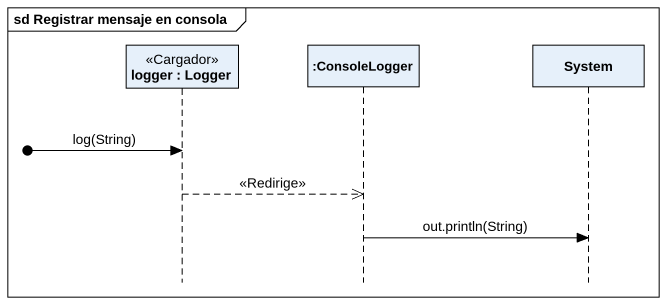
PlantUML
@startuml
mainframe sd Registrar mensaje en consola
hide footbox
participant "logger : Logger" as logger <<Cargador>>
participant ":ConsoleLogger" as ConsoleLogger
participant System

[o-> logger : log(String)
logger -->> ConsoleLogger : <<Redirige>>
ConsoleLogger -> System : out.println(String)
@enduml
